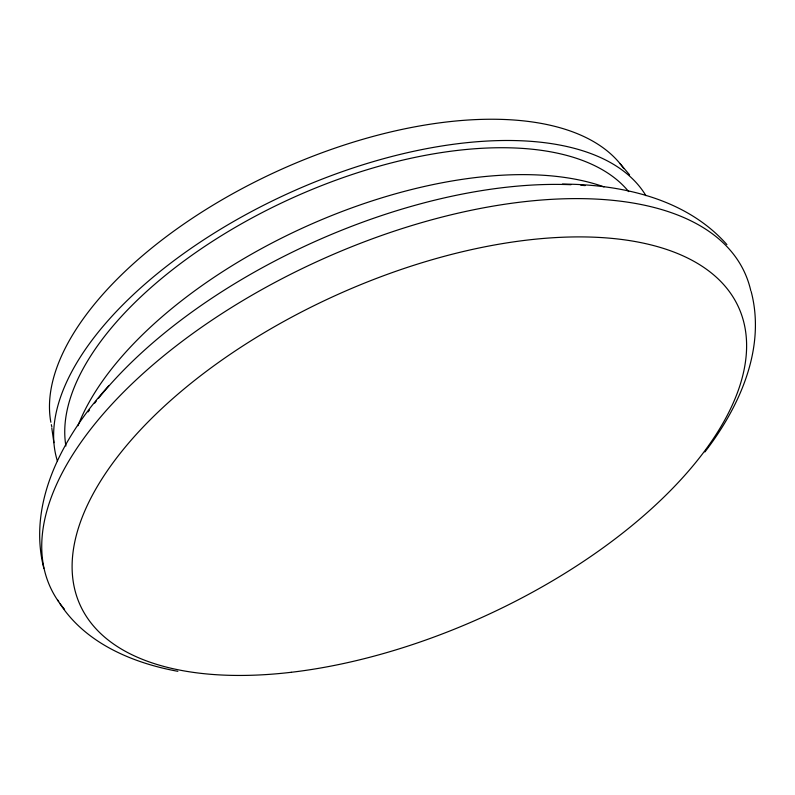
<?xml version="1.0" encoding="UTF-8"?>
<svg xmlns="http://www.w3.org/2000/svg" width="795" height="795" viewBox="0 0 795 795"><rect width="100%" height="100%" fill="white"/><g stroke="black" fill="none" stroke-linecap="round" stroke-linejoin="round"><path stroke-width="1.19" d="M704.897 451.958C739.28 407.348 766.142 348.717 751.176 291.556M108.657 385.873C64.852 434.169 26.792 501.029 43.824 568.276M562.413 184.082C621.481 184.341 686.204 198.521 726.908 244.612M177.861 671.318C131.413 662.801 82.839 642.131 57.667 599.977M620.03 163.611L629.58 174.82M51.814 428.207L53.891 442.686M65.896 446.015A311.411 152.402 -24.3 0 1 292.441 197.925A311.411 152.402 -24.3 0 1 628.686 191.605M57.419 461.07A323.336 158.235 -24.3 0 1 290.563 192.37A323.336 158.235 -24.3 0 1 645.918 195.659M51.864 426.995A315.078 154.19 -24.3 0 1 51.327 424.639M50.85 422.254A315.078 154.19 -24.3 0 1 284.381 168.003A315.078 154.19 -24.3 0 1 623.777 168.57M77.97 425.742A323.336 158.235 -24.3 0 1 304.435 227.201A323.336 158.235 -24.3 0 1 604.031 186.885M58.621 601.696A381.153 186.527 -24.3 0 1 322.055 259.319A381.153 186.527 -24.3 0 1 750.788 290.702M64.544 609.328A381.153 186.527 -24.3 0 1 60.042 603.673M88.106 411.87A361.328 176.828 -24.3 0 1 89.537 409.912M94.675 403.135A361.328 176.828 -24.3 0 1 96.265 401.107M98.451 398.365A361.328 176.828 -24.3 0 1 570.989 184.708M580.847 185.265A361.328 176.828 -24.3 0 1 585.16 185.603M291.228 672.292A361.328 176.828 -24.3 0 0 741.993 316.012A361.328 176.828 -24.3 0 0 194.855 380.209A361.328 176.828 -24.3 0 0 291.228 672.292"/></g></svg>
